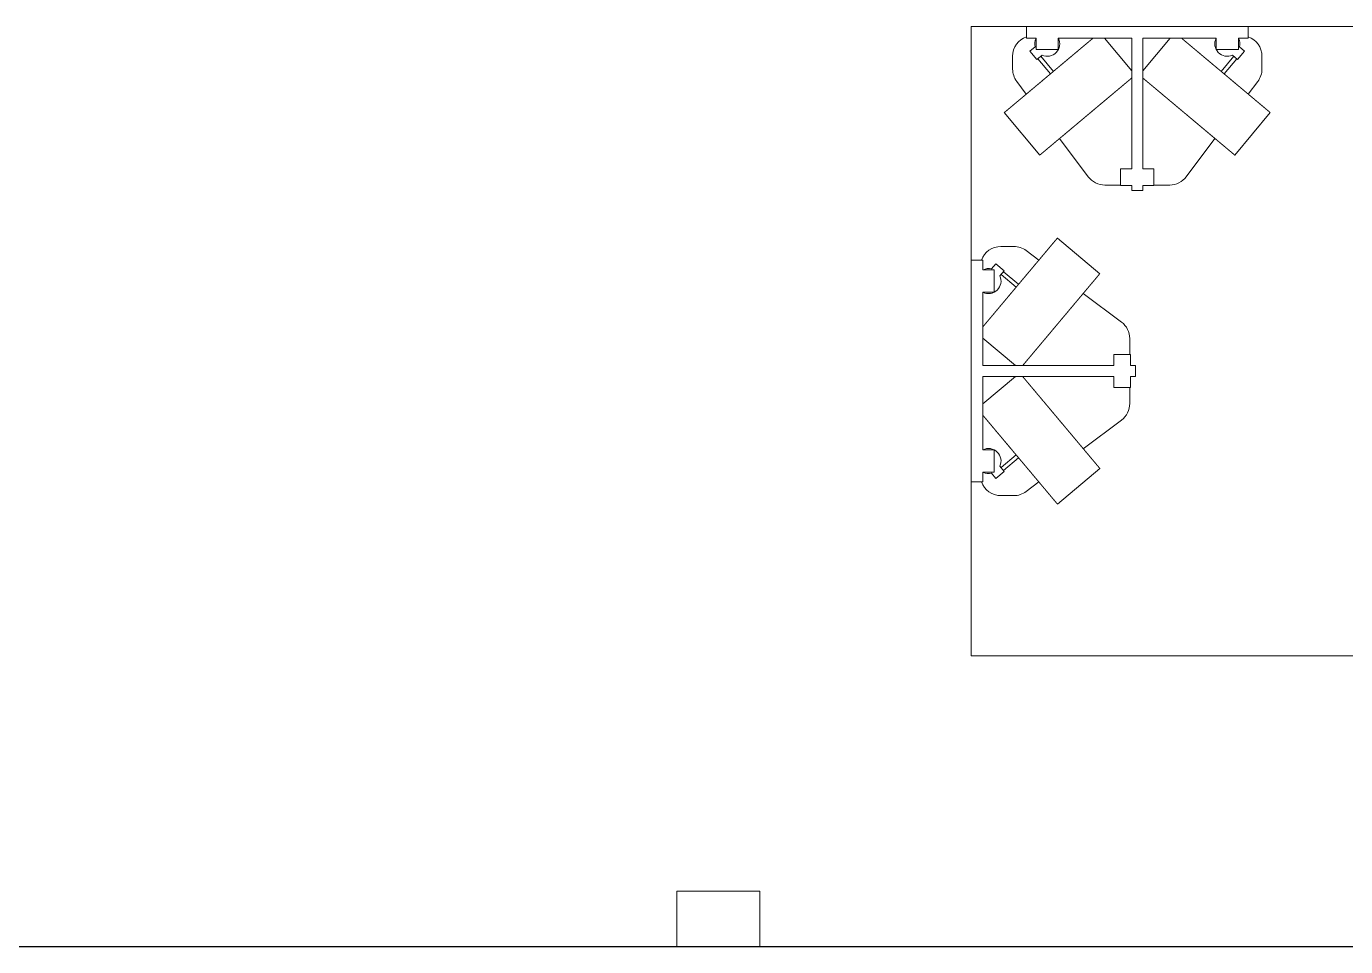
# Model space of a CAD drawing. Header units: millimetres. Extents: x 3056 to 110866, y 16649 to 58349.
# Drawn here: x 99409 to 104170, y 16649 to 19973 of the extents above; entities that cross this region are included whole.
import ezdxf

# ---------------------------------------------------------------- set-up
doc = ezdxf.new("R2010")
doc.units = ezdxf.units.MM
doc.layers.add('1', color=7, linetype='Continuous', true_color=0xffffff)

msp = doc.modelspace()

# ---------------------------------------------------------------- linework, layer by layer
at = {"layer": '1', "color": 80, "linetype": 'Continuous', "lineweight": 13}
for p, q in [((102818.5, 17699.3), (102818.5, 19973.3)), ((102818.5, 17699.3), (102818.5, 19973.3)), ((102818.5, 19973.3), (108445.5, 19973.3)), ((102818.5, 19973.3), (108445.5, 19973.3)), ((103018.5, 19973.3), (103018.5, 19930.3)), ((103818.5, 19973.3), (103818.5, 19930.3)), ((103018.5, 19930.3), (103053.5, 19930.3)), ((103053.5, 19930.3), (103053.5, 19890.3)), ((103133.5, 19930.3), (103398.5, 19930.3)), ((103133.5, 19930.3), (103133.5, 19890.3)), ((103398.5, 19813.2), (103300.2, 19930.3)), ((103398.5, 19930.3), (103398.5, 19458.3)), ((103438.5, 19930.3), (103438.5, 19458.3)), ((103536.7, 19930.3), (103438.5, 19813.2)), ((103438.5, 19930.3), (103703.5, 19930.3)), ((103703.5, 19930.3), (103703.5, 19890.3)), ((103783.5, 19930.3), (103783.5, 19890.3)), ((103783.5, 19930.3), (103818.5, 19930.3)), ((102968.5, 19819.3), (102968.5, 19865.3)), ((103049.6, 19899.1), (103030.9, 19883.4)), ((103056.1, 19853.3), (103030.9, 19883.4)), ((103133.5, 19890.3), (103053.5, 19890.3)), ((103074.9, 19869), (103056.1, 19853.3)), ((103115.9, 19810.8), (103070.3, 19865.2)), ((103783.5, 19890.3), (103703.5, 19890.3)), ((103766.7, 19865.2), (103721, 19810.8)), ((103762.1, 19869), (103780.8, 19853.3)), ((103780.8, 19853.3), (103806.1, 19883.4)), ((103787.3, 19899.1), (103806.1, 19883.4)), ((103868.5, 19865.3), (103868.5, 19819.3)), ((103059.6, 19856.2), (103105.2, 19801.8)), ((103731.7, 19801.8), (103777.4, 19856.2)), ((102983.5, 19774.3), (103017.8, 19728.5)), ((103819.1, 19728.5), (103853.5, 19774.3)), ((102938.2, 19661.7), (103066.8, 19508.5)), ((103770.2, 19508.5), (103898.7, 19661.7)), ((103138, 19568.3), (103241.5, 19430.3)), ((103595.5, 19430.3), (103698.9, 19568.3)), ((103358.5, 19458.3), (103358.5, 19398.3)), ((103398.5, 19458.3), (103358.5, 19458.3)), ((103438.5, 19458.3), (103478.5, 19458.3)), ((103478.5, 19458.3), (103478.5, 19398.3)), ((103358.5, 19400.3), (103301.5, 19400.3)), ((103398.5, 19398.3), (103358.5, 19398.3)), ((103398.5, 19398.3), (103398.5, 19380.3)), ((103438.5, 19398.3), (103478.5, 19398.3)), ((103438.5, 19398.3), (103438.5, 19380.3)), ((103438.7, 19395.6), (103438.5, 19395.6)), ((103438.7, 19395.6), (103438.7, 19398.3)), ((103535.5, 19400.3), (103478.5, 19400.3)), ((103438.5, 19380.3), (103398.5, 19380.3)), ((103283.3, 19080), (103130.1, 19208.6)), ((102926.5, 19178.3), (102972.5, 19178.3)), ((103063.3, 19128.9), (103017.5, 19163.3)), ((102818.5, 19128.3), (102861.5, 19128.3)), ((102861.5, 19093.3), (102861.5, 19128.3)), ((102892.6, 19097.2), (102908.4, 19115.9)), ((102938.5, 19090.7), (102908.4, 19115.9)), ((102861.5, 19093.3), (102901.5, 19093.3)), ((102901.5, 19093.3), (102901.5, 19013.3)), ((102922.7, 19071.9), (102938.5, 19090.7)), ((102926.6, 19076.5), (102981, 19030.8)), ((102990, 19041.6), (102935.6, 19087.2)), ((102861.5, 19013.3), (102901.5, 19013.3)), ((102861.5, 18748.3), (102861.5, 19013.3)), ((103361.5, 18905.3), (103223.5, 19008.8)), ((102861.5, 18846.5), (102978.5, 18748.3)), ((103391.5, 18845.3), (103391.5, 18788.3)), ((103333.5, 18788.3), (103393.5, 18788.3)), ((103333.5, 18748.3), (103333.5, 18788.3)), ((103393.5, 18748.3), (103393.5, 18788.3)), ((102861.5, 18748.3), (103333.5, 18748.3)), ((103396.1, 18748.6), (103393.5, 18748.5)), ((103393.5, 18748.3), (103411.5, 18748.3)), ((103396.1, 18748.6), (103396.1, 18748.3)), ((103411.5, 18748.3), (103411.5, 18708.3)), ((102861.5, 18443.3), (102861.5, 18708.3)), ((102978.5, 18708.3), (102861.5, 18610.1)), ((102861.5, 18708.3), (103333.5, 18708.3)), ((103333.5, 18708.3), (103333.5, 18668.3)), ((103333.5, 18668.3), (103393.5, 18668.3)), ((103391.5, 18668.3), (103391.5, 18611.3)), ((103393.5, 18708.3), (103411.5, 18708.3)), ((103393.5, 18708.3), (103393.5, 18668.3)), ((103223.5, 18447.8), (103361.5, 18551.3)), ((102861.5, 18443.3), (102901.5, 18443.3)), ((102901.5, 18443.3), (102901.5, 18363.3)), ((102922.7, 18384.7), (102938.5, 18365.9)), ((102981, 18425.8), (102926.6, 18380.1)), ((102935.6, 18369.4), (102990, 18415)), ((102861.5, 18363.3), (102901.5, 18363.3)), ((102861.5, 18328.3), (102861.5, 18363.3)), ((102892.6, 18359.4), (102908.4, 18340.7)), ((102938.5, 18365.9), (102908.4, 18340.7)), ((103130.1, 18248), (103283.3, 18376.6)), ((102818.5, 18328.3), (102861.5, 18328.3)), ((103017.5, 18293.3), (103063.3, 18327.7)), ((102972.5, 18278.3), (102926.5, 18278.3)), ((108445.5, 17699.3), (102818.5, 17699.3)), ((108445.5, 17699.3), (102818.5, 17699.3))]:
    msp.add_line(p, q, dxfattribs=at)
at = {"layer": '1', "color": 9, "linetype": 'Continuous', "lineweight": 13}
for p, q in [((102056.5, 16849.3), (101756.5, 16849.3)), ((101756.5, 16849.3), (101756.5, 16649.3)), ((102056.5, 16649.3), (102056.5, 16849.3))]:
    msp.add_line(p, q, dxfattribs=at)
at = {"layer": '1', "color": 143, "linetype": 'Continuous', "lineweight": 25}
msp.add_line((3056.5, 16649.3), (110866.5, 16649.3), dxfattribs=at)
at = {"layer": '1', "color": 143, "linetype": 'Continuous', "lineweight": 13}
msp.add_line((110866.5, 16649.3), (3056.5, 16649.3), dxfattribs=at)
at = {"layer": '1', "color": 43, "linetype": 'Continuous', "lineweight": 13}
msp.add_line((110866.5, 16649.3), (3056.5, 16649.3), dxfattribs=at)
msp.add_line((110866.5, 16649.3), (3056.5, 16649.3), dxfattribs=at)
at = {"layer": '1', "color": 43, "linetype": 'Continuous', "lineweight": 25}
msp.add_line((3056.5, 16649.3), (110866.5, 16649.3), dxfattribs=at)
msp.add_line((3056.5, 16649.3), (110866.5, 16649.3), dxfattribs=at)
at = {"layer": '1', "color": 80, "linetype": 'Continuous', "lineweight": 13}
for centre, radius, start, end in [((103043.5, 19865.3), 75, 109.4723, 180), ((103093.5, 19910.3), 45.2, 153.7683, 194.2622), ((103093.5, 19910.3), 45.2, 245.7378, 26.2321), ((103743.5, 19910.3), 45.2, 153.7679, 294.2622), ((103743.5, 19910.3), 45.2, 345.7378, 26.2317), ((103793.5, 19865.3), 75, 0, 70.5277), ((103043.5, 19819.3), 75, 180, 216.8699), ((103793.5, 19819.3), 75, 323.1301, 0), ((103301.5, 19475.3), 75, 216.8699, 270), ((103535.5, 19475.3), 75, 270, 323.1301), ((102926.5, 19103.3), 75, 90, 160.5277), ((102972.5, 19103.3), 75, 53.1301, 90), ((102881.5, 19053.3), 45.2, 75.7378, 116.2317), ((102881.5, 19053.3), 45.2, 243.7679, 24.2622), ((103316.5, 18845.3), 75, 0, 53.1301), ((103316.5, 18611.3), 75, 306.8699, 360), ((102881.5, 18403.3), 45.2, 335.7378, 116.2321), ((102881.5, 18403.3), 45.2, 243.7683, 284.2622), ((102926.5, 18353.3), 75, 199.4723, 270), ((102972.5, 18353.3), 75, 270, 306.8699)]:
    msp.add_arc(centre, radius, start, end, dxfattribs=at)
for points, knots in [([(103258.3, 19930.3), (103257, 19929.1), (103254.1, 19926.8), (103252.7, 19925.6), (103251.2, 19924.3), (103249.7, 19923), (103248.1, 19921.7), (103246.5, 19920.4), (103243.3, 19917.7), (103239.9, 19914.8), (103236.4, 19911.9), (103232.8, 19908.8), (103229, 19905.7), (103227.1, 19904.1), (103225.2, 19902.5), (103223.2, 19900.8), (103221.2, 19899.2), (103217.2, 19895.8), (103215.1, 19894), (103213.1, 19892.3), (103210.9, 19890.5), (103206.7, 19886.9), (103204.5, 19885.1), (103200.1, 19881.4), (103197.8, 19879.5), (103195.6, 19877.6), (103191, 19873.8), (103188.7, 19871.9), (103186.4, 19869.9), (103184, 19867.9), (103179.3, 19863.9), (103176.9, 19861.9), (103172, 19857.9), (103167.1, 19853.8), (103162.2, 19849.6), (103157.2, 19845.4), (103152.2, 19841.2), (103147.1, 19836.9), (103144.5, 19834.8), (103142, 19832.7), (103139.4, 19830.5), (103136.8, 19828.3), (103134.2, 19826.2), (103129.1, 19821.8), (103126.5, 19819.7), (103123.9, 19817.5), (103121.3, 19815.3), (103116.1, 19810.9), (103113.5, 19808.7), (103108.3, 19804.4), (103105.7, 19802.2), (103100.4, 19797.8), (103097.9, 19795.6), (103095.2, 19793.5), (103090.1, 19789.1), (103084.9, 19784.8), (103082.3, 19782.6), (103079.8, 19780.5), (103074.6, 19776.2), (103069.6, 19771.9), (103064.5, 19767.7), (103062, 19765.6), (103059.5, 19763.5), (103054.6, 19759.3), (103052.1, 19757.3), (103049.7, 19755.2), (103044.8, 19751.1), (103042.4, 19749.1), (103040, 19747.1), (103035.3, 19743.2), (103030.6, 19739.2), (103026.1, 19735.4), (103023.8, 19733.5), (103019.4, 19729.8), (103017.1, 19727.9), (103012.8, 19724.3), (103010.7, 19722.5), (103008.6, 19720.7), (103006.5, 19719), (103004.4, 19717.2), (103002.4, 19715.5), (103000.3, 19713.8), (102996.4, 19710.5), (102992.5, 19707.3), (102990.7, 19705.7), (102988.8, 19704.1), (102985.2, 19701.1), (102981.6, 19698.1), (102979.9, 19696.7), (102978.2, 19695.3), (102975, 19692.5), (102973.4, 19691.2), (102970.3, 19688.6), (102968.8, 19687.3), (102967.3, 19686.1), (102964.5, 19683.7), (102963.1, 19682.6), (102960.5, 19680.4), (102958, 19678.3), (102956.8, 19677.3), (102955.6, 19676.3), (102954.5, 19675.4), (102953.4, 19674.4), (102952.4, 19673.6), (102951.4, 19672.7), (102949.4, 19671.1), (102947.7, 19669.6), (102946, 19668.2), (102945.3, 19667.6), (102943.9, 19666.4), (102943.2, 19665.9), (102942.6, 19665.4), (102942.1, 19664.9), (102941, 19664.1), (102940.6, 19663.7), (102940.2, 19663.3), (102939.8, 19663), (102939.5, 19662.7), (102939.2, 19662.5), (102938.9, 19662.3), (102938.7, 19662.1), (102938.5, 19661.9), (102938.3, 19661.7), (102938.2, 19661.7)], [0, 0, 0.004296, 0.013093, 0.017594, 0.022311, 0.027012, 0.031929, 0.036827, 0.047017, 0.057596, 0.06856, 0.079865, 0.091511, 0.097501, 0.10351, 0.109664, 0.115838, 0.12847, 0.134946, 0.141403, 0.148036, 0.1614, 0.168169, 0.181935, 0.188969, 0.195982, 0.210264, 0.21753, 0.224778, 0.232146, 0.246986, 0.254436, 0.269569, 0.284852, 0.300319, 0.315924, 0.331662, 0.347527, 0.355499, 0.363492, 0.371524, 0.379533, 0.3876, 0.403761, 0.41186, 0.419966, 0.428092, 0.444357, 0.452493, 0.468765, 0.476921, 0.493185, 0.501294, 0.50942, 0.525616, 0.541752, 0.549783, 0.557797, 0.573786, 0.589657, 0.605401, 0.613226, 0.621032, 0.636505, 0.64417, 0.651818, 0.666959, 0.674432, 0.681927, 0.696674, 0.711217, 0.725511, 0.732552, 0.746497, 0.753407, 0.766959, 0.77358, 0.780221, 0.786703, 0.793207, 0.799531, 0.805873, 0.818236, 0.830269, 0.836119, 0.841951, 0.853313, 0.864293, 0.869613, 0.87491, 0.885157, 0.890083, 0.899738, 0.904487, 0.908996, 0.917852, 0.922178, 0.930385, 0.938183, 0.941856, 0.945547, 0.948993, 0.952459, 0.955676, 0.958912, 0.964927, 0.970478, 0.975568, 0.977859, 0.982248, 0.984305, 0.986149, 0.987971, 0.991148, 0.992501, 0.993852, 0.99495, 0.996065, 0.996924, 0.997784, 0.998388, 0.999011, 0.999743, 1, 1]), ([(103898.7, 19661.7), (103898.7, 19661.7), (103898.7, 19661.7), (103898.4, 19661.9), (103898, 19662.3), (103897.8, 19662.5), (103897.5, 19662.7), (103897.1, 19663), (103896.8, 19663.3), (103896.3, 19663.7), (103895.9, 19664.1), (103894.9, 19664.9), (103894.3, 19665.4), (103893.7, 19665.9), (103893.1, 19666.4), (103892.4, 19667), (103890.9, 19668.2), (103890.1, 19668.9), (103889.3, 19669.6), (103887.5, 19671.1), (103885.6, 19672.7), (103883.5, 19674.4), (103882.4, 19675.4), (103881.3, 19676.3), (103879, 19678.3), (103876.5, 19680.4), (103873.8, 19682.6), (103871.1, 19684.9), (103868.2, 19687.3), (103866.6, 19688.6), (103863.6, 19691.2), (103862, 19692.5), (103858.7, 19695.3), (103857, 19696.7), (103855.3, 19698.1), (103853.5, 19699.6), (103851.8, 19701.1), (103850, 19702.6), (103848.1, 19704.1), (103844.4, 19707.3), (103840.5, 19710.5), (103838.6, 19712.2), (103836.6, 19713.8), (103832.5, 19717.2), (103828.4, 19720.7), (103824.1, 19724.3), (103822, 19726.1), (103817.6, 19729.8), (103813.1, 19733.5), (103810.9, 19735.4), (103808.6, 19737.3), (103806.3, 19739.2), (103804, 19741.2), (103801.6, 19743.2), (103799.3, 19745.1), (103794.5, 19749.1), (103792.1, 19751.1), (103787.3, 19755.2), (103784.8, 19757.3), (103782.4, 19759.3), (103777.4, 19763.5), (103774.9, 19765.6), (103769.9, 19769.8), (103767.4, 19771.9), (103762.3, 19776.2), (103759.7, 19778.3), (103757.2, 19780.5), (103752, 19784.8), (103749.5, 19786.9), (103744.3, 19791.3), (103741.7, 19793.5), (103736.5, 19797.8), (103731.3, 19802.2), (103726.1, 19806.6), (103723.5, 19808.7), (103720.9, 19810.9), (103718.3, 19813.1), (103715.7, 19815.3), (103713.1, 19817.5), (103710.5, 19819.7), (103707.9, 19821.8), (103702.7, 19826.2), (103700.1, 19828.3), (103695, 19832.7), (103689.9, 19836.9), (103684.8, 19841.2), (103679.8, 19845.4), (103674.8, 19849.6), (103669.8, 19853.8), (103664.9, 19857.9), (103660.1, 19861.9), (103655.3, 19866), (103652.9, 19867.9), (103648.2, 19871.9), (103645.9, 19873.8), (103641.4, 19877.6), (103639.1, 19879.5), (103636.9, 19881.4), (103634.7, 19883.3), (103632.4, 19885.1), (103630.3, 19886.9), (103628.1, 19888.8), (103623.9, 19892.3), (103621.8, 19894), (103619.7, 19895.8), (103617.7, 19897.5), (103615.7, 19899.2), (103611.8, 19902.5), (103609.8, 19904.1), (103606.1, 19907.3), (103604.2, 19908.8), (103600.6, 19911.9), (103598.8, 19913.3), (103597.1, 19914.8), (103593.7, 19917.7), (103590.4, 19920.4), (103588.8, 19921.7), (103585.8, 19924.3), (103584.3, 19925.6), (103582.8, 19926.8), (103580, 19929.1), (103578.6, 19930.3)], [0, 0, 0.00011, 0.000238, 0.00097, 0.002216, 0.003077, 0.003935, 0.005031, 0.00613, 0.007481, 0.008834, 0.012011, 0.013852, 0.015676, 0.017753, 0.019813, 0.024433, 0.026977, 0.029504, 0.035055, 0.04107, 0.047542, 0.050989, 0.054454, 0.061799, 0.069597, 0.077805, 0.086459, 0.095515, 0.100245, 0.109901, 0.114826, 0.125073, 0.130371, 0.13569, 0.14118, 0.146691, 0.152352, 0.158033, 0.169734, 0.181767, 0.18793, 0.194112, 0.206797, 0.219765, 0.233046, 0.239804, 0.253489, 0.267434, 0.274475, 0.281622, 0.288789, 0.296041, 0.303313, 0.310705, 0.325555, 0.333029, 0.34817, 0.355837, 0.363483, 0.378956, 0.386782, 0.402461, 0.410352, 0.426222, 0.434199, 0.442192, 0.458257, 0.466326, 0.482492, 0.490571, 0.506825, 0.52309, 0.539362, 0.547499, 0.555654, 0.563767, 0.571899, 0.580026, 0.588132, 0.596231, 0.612393, 0.62046, 0.63652, 0.652466, 0.668331, 0.68407, 0.699676, 0.715143, 0.730426, 0.745559, 0.760498, 0.767849, 0.782486, 0.789732, 0.804014, 0.811027, 0.818061, 0.824943, 0.831847, 0.838597, 0.845366, 0.858594, 0.86507, 0.871527, 0.877863, 0.88418, 0.896488, 0.902498, 0.91431, 0.920153, 0.931458, 0.936922, 0.942403, 0.952983, 0.963172, 0.96809, 0.977688, 0.982406, 0.986906, 0.995703, 1, 1]), ([(103398.5, 19786.8), (103397.4, 19785.9), (103396.4, 19785.1), (103394.2, 19783.2), (103393, 19782.2), (103391.9, 19781.3), (103390.6, 19780.2), (103389.4, 19779.2), (103386.8, 19777), (103384, 19774.7), (103382.6, 19773.5), (103381.1, 19772.2), (103379.6, 19771), (103378.1, 19769.7), (103376.5, 19768.4), (103375, 19767.1), (103373.3, 19765.7), (103371.7, 19764.3), (103368.3, 19761.5), (103364.8, 19758.5), (103361.2, 19755.5), (103359.3, 19753.9), (103357.4, 19752.4), (103355.5, 19750.8), (103353.6, 19749.1), (103351.6, 19747.5), (103349.6, 19745.8), (103345.6, 19742.4), (103341.4, 19739), (103337.2, 19735.4), (103335, 19733.6), (103332.9, 19731.8), (103330.7, 19729.9), (103328.5, 19728.1), (103326.2, 19726.2), (103324, 19724.3), (103319.4, 19720.5), (103317.1, 19718.5), (103314.8, 19716.6), (103310, 19712.6), (103307.7, 19710.6), (103305.3, 19708.6), (103300.4, 19704.5), (103295.5, 19700.4), (103290.6, 19696.3), (103288.1, 19694.2), (103283.1, 19690), (103280.5, 19687.9), (103278, 19685.7), (103275.5, 19683.6), (103272.9, 19681.5), (103270.4, 19679.3), (103267.8, 19677.2), (103265.2, 19675), (103260.1, 19670.7), (103257.5, 19668.5), (103252.3, 19664.1), (103249.7, 19662), (103244.5, 19657.6), (103239.3, 19653.2), (103234.1, 19648.9), (103228.9, 19644.5), (103226.3, 19642.3), (103223.7, 19640.1), (103221.1, 19638), (103218.5, 19635.8), (103213.3, 19631.5), (103210.8, 19629.3), (103208.2, 19627.1), (103205.6, 19625), (103203.1, 19622.9), (103198, 19618.6), (103193, 19614.4), (103188, 19610.2), (103183, 19606), (103180.6, 19604), (103178.1, 19601.9), (103173.3, 19597.8), (103168.5, 19593.8), (103163.8, 19589.9), (103161.4, 19587.9), (103159.1, 19586), (103154.5, 19582.1), (103150, 19578.3), (103147.8, 19576.5), (103145.6, 19574.6), (103141.3, 19571), (103139.2, 19569.2), (103137, 19567.4), (103132.9, 19564), (103130.9, 19562.3), (103128.8, 19560.6), (103126.9, 19558.9), (103124.9, 19557.2), (103121, 19554), (103119.2, 19552.4), (103117.3, 19550.9), (103115.5, 19549.4), (103113.7, 19547.8), (103110.2, 19544.9), (103108.5, 19543.5), (103106.8, 19542), (103103.5, 19539.3), (103100.3, 19536.6), (103098.8, 19535.4), (103095.9, 19532.9), (103093, 19530.5), (103091.7, 19529.4), (103089, 19527.1), (103086.5, 19525.1), (103084.2, 19523.1), (103083.1, 19522.2), (103082, 19521.2), (103080.9, 19520.4), (103079.9, 19519.5), (103078.9, 19518.7), (103077.1, 19517.1), (103076.2, 19516.4), (103075.4, 19515.7), (103074.6, 19515), (103073.1, 19513.8), (103072.4, 19513.2), (103071.8, 19512.7), (103070.6, 19511.7), (103070.1, 19511.3), (103069.6, 19510.8), (103069.2, 19510.5), (103068.7, 19510.1), (103068.4, 19509.8), (103068, 19509.5), (103067.7, 19509.3), (103067.5, 19509.1), (103067.3, 19508.9), (103067.1, 19508.7), (103066.8, 19508.5), (103066.8, 19508.5), (103066.8, 19508.5)], [0, 0, 0.003117, 0.006216, 0.012854, 0.016391, 0.01991, 0.023667, 0.027405, 0.035312, 0.043613, 0.047975, 0.05232, 0.056877, 0.061415, 0.066163, 0.070894, 0.07583, 0.08075, 0.090964, 0.101549, 0.112464, 0.118084, 0.123725, 0.129506, 0.135308, 0.141247, 0.147207, 0.1594, 0.171903, 0.184671, 0.191205, 0.197719, 0.204382, 0.211026, 0.217812, 0.224582, 0.238365, 0.245379, 0.252372, 0.266597, 0.273786, 0.280995, 0.295599, 0.310347, 0.325272, 0.332803, 0.347925, 0.355519, 0.363154, 0.370809, 0.378503, 0.386216, 0.393946, 0.401694, 0.417259, 0.425054, 0.440708, 0.44853, 0.464224, 0.479922, 0.495623, 0.511317, 0.519141, 0.526981, 0.534776, 0.54259, 0.558156, 0.565907, 0.573637, 0.581352, 0.589047, 0.604358, 0.619547, 0.634609, 0.649538, 0.656934, 0.664311, 0.678919, 0.69334, 0.707568, 0.714565, 0.721581, 0.73537, 0.748951, 0.755599, 0.762263, 0.775337, 0.781725, 0.788131, 0.80064, 0.806741, 0.81286, 0.818805, 0.824769, 0.836376, 0.842021, 0.847645, 0.853126, 0.858588, 0.869181, 0.874313, 0.879424, 0.889307, 0.898814, 0.903356, 0.912286, 0.920829, 0.924984, 0.932901, 0.940424, 0.947509, 0.950853, 0.954177, 0.957298, 0.960403, 0.963303, 0.968883, 0.971559, 0.973996, 0.976449, 0.980908, 0.982894, 0.984898, 0.988415, 0.989948, 0.991479, 0.992785, 0.994088, 0.995146, 0.996223, 0.997053, 0.997882, 0.998464, 0.999064, 0.99977, 0.999894, 1, 1]), ([(103770.2, 19508.5), (103770.1, 19508.5), (103770.1, 19508.5), (103770, 19508.6), (103769.9, 19508.7), (103769.7, 19508.9), (103769.5, 19509.1), (103769.2, 19509.3), (103768.9, 19509.5), (103768.2, 19510.1), (103767.8, 19510.5), (103767.4, 19510.8), (103766.8, 19511.3), (103766.3, 19511.7), (103765.8, 19512.2), (103765.2, 19512.7), (103764.5, 19513.2), (103763.8, 19513.8), (103763.1, 19514.4), (103761.6, 19515.7), (103760.7, 19516.4), (103759.9, 19517.1), (103758, 19518.7), (103756, 19520.4), (103755, 19521.2), (103753.9, 19522.2), (103752.8, 19523.1), (103750.4, 19525.1), (103747.9, 19527.1), (103745.3, 19529.4), (103743.9, 19530.5), (103742.5, 19531.7), (103739.6, 19534.1), (103736.6, 19536.6), (103733.5, 19539.3), (103731.8, 19540.7), (103730.2, 19542), (103728.5, 19543.5), (103726.8, 19544.9), (103723.3, 19547.8), (103721.5, 19549.4), (103719.6, 19550.9), (103717.8, 19552.4), (103715.9, 19554), (103712.1, 19557.2), (103708.1, 19560.6), (103706.1, 19562.3), (103704, 19564), (103699.9, 19567.4), (103697.8, 19569.2), (103695.7, 19571), (103693.5, 19572.8), (103689.1, 19576.5), (103686.9, 19578.3), (103684.7, 19580.2), (103682.4, 19582.1), (103677.8, 19586), (103673.2, 19589.9), (103668.5, 19593.8), (103663.7, 19597.8), (103661.3, 19599.9), (103658.8, 19601.9), (103656.4, 19604), (103653.9, 19606), (103649, 19610.2), (103644, 19614.4), (103638.9, 19618.6), (103633.9, 19622.9), (103631.3, 19625), (103626.2, 19629.3), (103623.6, 19631.5), (103618.5, 19635.8), (103613.3, 19640.1), (103610.7, 19642.3), (103608.1, 19644.5), (103605.5, 19646.7), (103602.9, 19648.9), (103597.7, 19653.2), (103595.1, 19655.4), (103592.5, 19657.6), (103589.9, 19659.8), (103587.3, 19662), (103584.7, 19664.1), (103582.1, 19666.3), (103579.5, 19668.5), (103576.9, 19670.7), (103571.7, 19675), (103569.1, 19677.2), (103566.6, 19679.3), (103564, 19681.5), (103561.5, 19683.6), (103556.4, 19687.9), (103553.9, 19690), (103548.9, 19694.2), (103546.4, 19696.3), (103543.9, 19698.3), (103541.4, 19700.4), (103539, 19702.5), (103536.5, 19704.5), (103534.1, 19706.6), (103531.7, 19708.6), (103526.9, 19712.6), (103524.6, 19714.6), (103522.2, 19716.6), (103519.9, 19718.5), (103517.5, 19720.5), (103513, 19724.3), (103510.7, 19726.2), (103506.3, 19729.9), (103504.1, 19731.8), (103501.9, 19733.6), (103499.7, 19735.4), (103495.5, 19739), (103491.4, 19742.4), (103487.3, 19745.8), (103485.3, 19747.5), (103483.4, 19749.1), (103481.4, 19750.8), (103479.5, 19752.4), (103477.6, 19753.9), (103475.8, 19755.5), (103472.2, 19758.5), (103468.6, 19761.5), (103465.3, 19764.3), (103463.6, 19765.7), (103462, 19767.1), (103460.4, 19768.4), (103458.8, 19769.7), (103457.3, 19771), (103455.8, 19772.2), (103454.4, 19773.5), (103451.6, 19775.8), (103450.2, 19777), (103448.9, 19778.1), (103447.6, 19779.2), (103446.3, 19780.2), (103445.1, 19781.3), (103443.9, 19782.2), (103442.7, 19783.2), (103440.5, 19785.1), (103439.5, 19785.9), (103438.5, 19786.8)], [0, 0, 0.000124, 0.00023, 0.000583, 0.000955, 0.001536, 0.002137, 0.002966, 0.003796, 0.005912, 0.007216, 0.008521, 0.010052, 0.011585, 0.013344, 0.015121, 0.017107, 0.019111, 0.021322, 0.026005, 0.02846, 0.031117, 0.036698, 0.04272, 0.045823, 0.049166, 0.052491, 0.059576, 0.067099, 0.075017, 0.07919, 0.083346, 0.092084, 0.101205, 0.110712, 0.115634, 0.120577, 0.125706, 0.130819, 0.141412, 0.146893, 0.152355, 0.157998, 0.163625, 0.175232, 0.187159, 0.193259, 0.199379, 0.211888, 0.218276, 0.224682, 0.2312, 0.244401, 0.251068, 0.257839, 0.26463, 0.278419, 0.292451, 0.306679, 0.3211, 0.328385, 0.335689, 0.343085, 0.350462, 0.365391, 0.380453, 0.395642, 0.410953, 0.418648, 0.434112, 0.441844, 0.45741, 0.473038, 0.480859, 0.488702, 0.496529, 0.504377, 0.520078, 0.527926, 0.535795, 0.543624, 0.55147, 0.559311, 0.567134, 0.574946, 0.582741, 0.598306, 0.606054, 0.613785, 0.621497, 0.629191, 0.644499, 0.652094, 0.667215, 0.674747, 0.682191, 0.689653, 0.697026, 0.70442, 0.711703, 0.719005, 0.733422, 0.740515, 0.747628, 0.75464, 0.761635, 0.775418, 0.782207, 0.795618, 0.802281, 0.808795, 0.815329, 0.828097, 0.8406, 0.852793, 0.858753, 0.864692, 0.870494, 0.876275, 0.881916, 0.887536, 0.898451, 0.909036, 0.91925, 0.924189, 0.929106, 0.933856, 0.938585, 0.943142, 0.94768, 0.952044, 0.960538, 0.964707, 0.968642, 0.972595, 0.976333, 0.98009, 0.983628, 0.987146, 0.993784, 0.996901, 1, 1]), ([(103130.1, 19208.6), (103130.1, 19208.5), (103130, 19208.5), (103129.9, 19208.4), (103129.8, 19208.2), (103129.7, 19208.1), (103129.5, 19207.9), (103129.3, 19207.6), (103129, 19207.3), (103128.4, 19206.6), (103127.7, 19205.7), (103127.3, 19205.2), (103126.9, 19204.7), (103126.4, 19204.1), (103125.9, 19203.5), (103125.3, 19202.9), (103124.8, 19202.2), (103124.2, 19201.5), (103123.5, 19200.7), (103122.8, 19199.9), (103122.2, 19199.1), (103121.4, 19198.2), (103120.7, 19197.3), (103119.1, 19195.4), (103117.3, 19193.3), (103115.5, 19191.1), (103113.5, 19188.8), (103111.4, 19186.3), (103110.3, 19185), (103109.2, 19183.7), (103108, 19182.3), (103106.9, 19180.9), (103104.4, 19178), (103101.9, 19175), (103099.2, 19171.8), (103096.5, 19168.5), (103093.6, 19165.1), (103092.2, 19163.4), (103090.7, 19161.6), (103087.6, 19158), (103086.1, 19156.1), (103084.5, 19154.2), (103082.9, 19152.3), (103081.3, 19150.4), (103079.6, 19148.4), (103076.2, 19144.4), (103074.5, 19142.4), (103071.1, 19138.2), (103067.5, 19134), (103063.9, 19129.6), (103062, 19127.4), (103060.1, 19125.2), (103058.2, 19123), (103056.4, 19120.7), (103054.4, 19118.4), (103052.5, 19116.1), (103050.6, 19113.8), (103046.6, 19109.1), (103044.6, 19106.7), (103042.6, 19104.3), (103040.6, 19102), (103038.6, 19099.5), (103036.6, 19097.1), (103032.5, 19092.2), (103030.4, 19089.7), (103026.2, 19084.7), (103024.1, 19082.2), (103019.9, 19077.2), (103015.6, 19072.1), (103011.3, 19067), (103009.2, 19064.4), (103007, 19061.9), (103002.7, 19056.7), (103000.5, 19054.1), (102998.3, 19051.5), (102994, 19046.3), (102991.8, 19043.7), (102989.6, 19041.1), (102987.4, 19038.5), (102985.2, 19035.9), (102983, 19033.3), (102980.8, 19030.7), (102978.7, 19028.1), (102976.5, 19025.5), (102972.1, 19020.3), (102969.9, 19017.7), (102967.8, 19015.1), (102965.6, 19012.5), (102963.4, 19009.9), (102959.1, 19004.8), (102957, 19002.2), (102954.8, 18999.7), (102950.6, 18994.6), (102946.3, 18989.6), (102942.1, 18984.6), (102938, 18979.6), (102935.9, 18977.2), (102931.9, 18972.3), (102929.8, 18969.9), (102927.8, 18967.5), (102925.8, 18965.1), (102921.9, 18960.4), (102919.9, 18958.1), (102918, 18955.8), (102914.1, 18951.2), (102912.2, 18948.9), (102910.3, 18946.7), (102908.5, 18944.5), (102906.7, 18942.3), (102904.8, 18940.1), (102903, 18937.9), (102899.5, 18933.7), (102897.7, 18931.6), (102896, 18929.6), (102894.3, 18927.5), (102892.6, 18925.5), (102889.3, 18921.6), (102887.7, 18919.7), (102886.1, 18917.7), (102882.9, 18914), (102881.4, 18912.2), (102879.9, 18910.4), (102878.4, 18908.6), (102877, 18906.9), (102875.5, 18905.2), (102872.7, 18901.9), (102871.4, 18900.2), (102870.1, 18898.7), (102868.7, 18897.1), (102867.5, 18895.6), (102866.2, 18894.1), (102863.8, 18891.2), (102861.5, 18888.4)], [0, 0, 0.000122, 0.000241, 0.000606, 0.000985, 0.00159, 0.00221, 0.003075, 0.003937, 0.006144, 0.008832, 0.010417, 0.012018, 0.013841, 0.015681, 0.017742, 0.01982, 0.022118, 0.024431, 0.026965, 0.029514, 0.032283, 0.035067, 0.041067, 0.04753, 0.054452, 0.061797, 0.069592, 0.073714, 0.077817, 0.082145, 0.086454, 0.095511, 0.104972, 0.114823, 0.125068, 0.135696, 0.141184, 0.146688, 0.158036, 0.163877, 0.169734, 0.17574, 0.181759, 0.187943, 0.200465, 0.206788, 0.219775, 0.233032, 0.246581, 0.253501, 0.260402, 0.267446, 0.274472, 0.281632, 0.288777, 0.296054, 0.310691, 0.31808, 0.325544, 0.333024, 0.340595, 0.34818, 0.363484, 0.371233, 0.386773, 0.394596, 0.410352, 0.426209, 0.442194, 0.450227, 0.458243, 0.474388, 0.482492, 0.49058, 0.506818, 0.514961, 0.523087, 0.531234, 0.539363, 0.54751, 0.555641, 0.563783, 0.571907, 0.58814, 0.596244, 0.60433, 0.612401, 0.620454, 0.636515, 0.644488, 0.652476, 0.668328, 0.684074, 0.699681, 0.715135, 0.722798, 0.738006, 0.745551, 0.753026, 0.760485, 0.775217, 0.782471, 0.789741, 0.804015, 0.811033, 0.818068, 0.824945, 0.831837, 0.838604, 0.845353, 0.858591, 0.865075, 0.87154, 0.877855, 0.884184, 0.896492, 0.902504, 0.908498, 0.920155, 0.925801, 0.931462, 0.936938, 0.942396, 0.947698, 0.958076, 0.963185, 0.968082, 0.972996, 0.977695, 0.982411, 0.991409, 1, 1]), ([(103283.3, 19080), (103283.3, 19080), (103283.2, 19079.9), (103283.1, 19079.8), (103283, 19079.7), (103282.9, 19079.5), (103282.7, 19079.3), (103282.2, 19078.7), (103281.7, 19078), (103281.3, 19077.6), (103280.9, 19077.2), (103280.5, 19076.7), (103280.1, 19076.2), (103279.6, 19075.6), (103279.1, 19075), (103278.5, 19074.3), (103278, 19073.7), (103277.4, 19072.9), (103276.7, 19072.2), (103276.1, 19071.4), (103275.4, 19070.6), (103273.9, 19068.8), (103273.1, 19067.8), (103272.3, 19066.9), (103270.5, 19064.8), (103269.6, 19063.7), (103268.7, 19062.6), (103266.7, 19060.2), (103264.6, 19057.7), (103262.4, 19055.1), (103261.3, 19053.7), (103260.1, 19052.4), (103257.7, 19049.5), (103255.1, 19046.4), (103253.8, 19044.9), (103251.1, 19041.6), (103249.7, 19040), (103246.9, 19036.6), (103243.9, 19033.1), (103240.9, 19029.5), (103239.3, 19027.6), (103237.8, 19025.7), (103236.1, 19023.8), (103232.9, 19019.9), (103231.2, 19017.9), (103227.8, 19013.9), (103226.1, 19011.8), (103224.3, 19009.7), (103220.8, 19005.5), (103217.1, 19001.1), (103213.4, 18996.7), (103211.5, 18994.5), (103209.6, 18992.2), (103207.7, 18989.9), (103205.8, 18987.7), (103201.9, 18983), (103199.9, 18980.6), (103197.9, 18978.3), (103195.9, 18975.9), (103193.9, 18973.5), (103189.9, 18968.7), (103185.8, 18963.8), (103183.7, 18961.3), (103181.6, 18958.8), (103177.4, 18953.8), (103173.2, 18948.8), (103168.9, 18943.7), (103166.8, 18941.1), (103164.6, 18938.6), (103160.3, 18933.4), (103158.2, 18930.9), (103156, 18928.3), (103153.8, 18925.7), (103151.6, 18923.1), (103147.3, 18917.9), (103142.9, 18912.7), (103140.7, 18910.1), (103138.5, 18907.5), (103136.4, 18904.9), (103132, 18899.7), (103129.8, 18897.1), (103127.6, 18894.5), (103125.5, 18891.9), (103123.3, 18889.3), (103121.1, 18886.7), (103118.9, 18884.1), (103116.8, 18881.5), (103112.5, 18876.4), (103110.3, 18873.9), (103108.2, 18871.3), (103103.9, 18866.2), (103101.8, 18863.7), (103099.7, 18861.2), (103095.5, 18856.2), (103093.4, 18853.7), (103089.3, 18848.8), (103085.2, 18843.9), (103083.2, 18841.5), (103081.2, 18839.1), (103079.2, 18836.7), (103077.2, 18834.4), (103075.2, 18832), (103073.3, 18829.7), (103071.3, 18827.4), (103067.5, 18822.8), (103065.6, 18820.5), (103063.7, 18818.3), (103060, 18813.9), (103058.2, 18811.7), (103056.4, 18809.6), (103052.8, 18805.3), (103049.3, 18801.2), (103047.6, 18799.2), (103045.9, 18797.1), (103044.3, 18795.2), (103042.6, 18793.2), (103041, 18791.3), (103039.4, 18789.3), (103036.3, 18785.6), (103034.8, 18783.8), (103033.2, 18782), (103030.3, 18778.5), (103028.9, 18776.8), (103027.4, 18775.1), (103026.1, 18773.5), (103024.7, 18771.8), (103023.4, 18770.2), (103022.1, 18768.7), (103019.5, 18765.7), (103018.3, 18764.2), (103017.1, 18762.8), (103014.8, 18760), (103012.6, 18757.4), (103011.6, 18756.1), (103010.5, 18754.9), (103008.5, 18752.6), (103006.7, 18750.4), (103005.8, 18749.3), (103005, 18748.3)], [0, 0, 0.000117, 0.000249, 0.000601, 0.000951, 0.001551, 0.002133, 0.003798, 0.005928, 0.007225, 0.00852, 0.010065, 0.011592, 0.013352, 0.015125, 0.017114, 0.019117, 0.021332, 0.023565, 0.026007, 0.028468, 0.033806, 0.036717, 0.03961, 0.045842, 0.049166, 0.052503, 0.059586, 0.067106, 0.075024, 0.079196, 0.083354, 0.092091, 0.101211, 0.105965, 0.115656, 0.12058, 0.130832, 0.141416, 0.152363, 0.157997, 0.163645, 0.169438, 0.181208, 0.187156, 0.199385, 0.205634, 0.211896, 0.224683, 0.237752, 0.251068, 0.257845, 0.264639, 0.271531, 0.278439, 0.292447, 0.299558, 0.306687, 0.313888, 0.321104, 0.335705, 0.35047, 0.357944, 0.365402, 0.380466, 0.395664, 0.410963, 0.418671, 0.426366, 0.441866, 0.449638, 0.457422, 0.465228, 0.473046, 0.488708, 0.504388, 0.512248, 0.520093, 0.527953, 0.543635, 0.551491, 0.559322, 0.567136, 0.574955, 0.582756, 0.590543, 0.598312, 0.613809, 0.621502, 0.629209, 0.644504, 0.652103, 0.659683, 0.674742, 0.682213, 0.697049, 0.711726, 0.719023, 0.726219, 0.733433, 0.740526, 0.747635, 0.754651, 0.761651, 0.775427, 0.782216, 0.788988, 0.802297, 0.80881, 0.815341, 0.828119, 0.840604, 0.846714, 0.852807, 0.858765, 0.864706, 0.87051, 0.876296, 0.887551, 0.893002, 0.898468, 0.909042, 0.914161, 0.919265, 0.9242, 0.929117, 0.933861, 0.938592, 0.947701, 0.952045, 0.956408, 0.964708, 0.972612, 0.976347, 0.9801, 0.987169, 0.993797, 0.996907, 1, 1]), ([(103005, 18708.3), (103005.8, 18707.3), (103006.7, 18706.2), (103007.6, 18705.1), (103008.5, 18704), (103010.5, 18701.7), (103011.6, 18700.4), (103012.6, 18699.2), (103014.8, 18696.6), (103015.9, 18695.2), (103017.1, 18693.8), (103018.3, 18692.4), (103019.5, 18690.9), (103020.8, 18689.4), (103022.1, 18687.9), (103024.7, 18684.8), (103026.1, 18683.1), (103027.5, 18681.5), (103028.9, 18679.8), (103030.3, 18678.1), (103031.8, 18676.3), (103033.3, 18674.6), (103034.8, 18672.8), (103036.3, 18671), (103037.9, 18669.1), (103039.4, 18667.2), (103041, 18665.3), (103042.7, 18663.4), (103044.3, 18661.4), (103047.7, 18657.4), (103049.4, 18655.4), (103051.1, 18653.3), (103054.6, 18649.1), (103056.4, 18647), (103058.2, 18644.8), (103060, 18642.6), (103063.8, 18638.2), (103065.6, 18636), (103067.5, 18633.7), (103069.5, 18631.4), (103071.4, 18629.2), (103073.3, 18626.8), (103075.3, 18624.5), (103079.2, 18619.8), (103083.3, 18615), (103087.3, 18610.2), (103091.4, 18605.2), (103093.5, 18602.8), (103095.6, 18600.3), (103099.8, 18595.3), (103104, 18590.3), (103106.1, 18587.7), (103108.3, 18585.2), (103110.4, 18582.6), (103112.6, 18580.1), (103116.9, 18574.9), (103121.2, 18569.8), (103123.4, 18567.2), (103125.6, 18564.6), (103129.9, 18559.4), (103132.1, 18556.8), (103134.3, 18554.2), (103136.5, 18551.6), (103138.7, 18548.9)], [0, 0, 0.006472, 0.012916, 0.019852, 0.026756, 0.041476, 0.049289, 0.057073, 0.073531, 0.082177, 0.090851, 0.099904, 0.108985, 0.118473, 0.127924, 0.147694, 0.157967, 0.168213, 0.178873, 0.189506, 0.200549, 0.21156, 0.222949, 0.2343, 0.246056, 0.25778, 0.269835, 0.281917, 0.294298, 0.31943, 0.332126, 0.345161, 0.371472, 0.384808, 0.398381, 0.411981, 0.439699, 0.45384, 0.467948, 0.482328, 0.496676, 0.51129, 0.525872, 0.555486, 0.585535, 0.615938, 0.646677, 0.66224, 0.67777, 0.709131, 0.740784, 0.756744, 0.772671, 0.788727, 0.804745, 0.837025, 0.869453, 0.885706, 0.901992, 0.934607, 0.950936, 0.967294, 0.983633, 1, 1]), ([(102861.5, 18568.2), (102863.8, 18565.4), (102865, 18564), (102866.2, 18562.5), (102868.7, 18559.5), (102870.1, 18557.9), (102872.8, 18554.7), (102874.1, 18553.1), (102875.5, 18551.4), (102877, 18549.7), (102879.9, 18546.2), (102883, 18542.5), (102886.1, 18538.8), (102887.7, 18536.9), (102889.3, 18535), (102892.7, 18531), (102894.3, 18529), (102897.8, 18524.9), (102899.5, 18522.8), (102901.3, 18520.7), (102903.1, 18518.6), (102906.7, 18514.2), (102910.4, 18509.8), (102914.2, 18505.3), (102916.1, 18503), (102920, 18498.4), (102922, 18496), (102924, 18493.7), (102925.9, 18491.3), (102930, 18486.5), (102934, 18481.7), (102936.1, 18479.2), (102938.1, 18476.8), (102942.3, 18471.8), (102944.4, 18469.3), (102946.5, 18466.8), (102950.8, 18461.8), (102952.9, 18459.2), (102955, 18456.7), (102959.3, 18451.5), (102961.5, 18449), (102963.6, 18446.4), (102968, 18441.2), (102970.2, 18438.6), (102972.3, 18436), (102974.5, 18433.4), (102976.7, 18430.8), (102981.1, 18425.6), (102985.5, 18420.4)], [0, 0, 0.018631, 0.028424, 0.038181, 0.058634, 0.069253, 0.090991, 0.102069, 0.113535, 0.125032, 0.148784, 0.173346, 0.198631, 0.211671, 0.22467, 0.251441, 0.265138, 0.292931, 0.306958, 0.32135, 0.335707, 0.365059, 0.394965, 0.425479, 0.440962, 0.47225, 0.487985, 0.503998, 0.519976, 0.552405, 0.585213, 0.601835, 0.618422, 0.652013, 0.668935, 0.685898, 0.720052, 0.737279, 0.75447, 0.789125, 0.806542, 0.823995, 0.858996, 0.876574, 0.894111, 0.91175, 0.929354, 0.964669, 1, 1]), ([(103138.7, 18548.9), (103140.9, 18546.3), (103143, 18543.7), (103147.4, 18538.5), (103151.8, 18533.4), (103156.1, 18528.2), (103158.3, 18525.6), (103160.4, 18523), (103162.6, 18520.4), (103164.7, 18517.9), (103166.9, 18515.3), (103169, 18512.8), (103171.2, 18510.2), (103173.3, 18507.7), (103175.4, 18505.2), (103177.5, 18502.7), (103181.7, 18497.7), (103185.9, 18492.7), (103190, 18487.8), (103194, 18483), (103196, 18480.6), (103198, 18478.2), (103200, 18475.9), (103202, 18473.5), (103203.9, 18471.2), (103207.8, 18466.6), (103209.7, 18464.3), (103211.6, 18462), (103213.5, 18459.8), (103217.2, 18455.4), (103219, 18453.2), (103220.8, 18451), (103224.4, 18446.8), (103226.1, 18444.7), (103229.6, 18440.6), (103232.9, 18436.6), (103236.2, 18432.7), (103237.8, 18430.8), (103240.9, 18427.1), (103244, 18423.4), (103246.9, 18419.9), (103248.3, 18418.2), (103251.2, 18414.9), (103252.5, 18413.3), (103255.2, 18410.1), (103257.7, 18407.1), (103258.9, 18405.7), (103260.1, 18404.2), (103261.3, 18402.8), (103262.4, 18401.4), (103264.6, 18398.8), (103265.7, 18397.6), (103266.7, 18396.3), (103267.7, 18395.2), (103268.7, 18394), (103269.6, 18392.9), (103270.6, 18391.8), (103271.4, 18390.7), (103272.3, 18389.7), (103273.1, 18388.7), (103273.9, 18387.8), (103275.4, 18386), (103276.1, 18385.2), (103277.4, 18383.7), (103278, 18382.9), (103278.5, 18382.3), (103279.1, 18381.6), (103280.1, 18380.4), (103280.5, 18379.9), (103280.9, 18379.4), (103281.3, 18379), (103281.7, 18378.6), (103281.9, 18378.2), (103282.2, 18377.8), (103282.5, 18377.6), (103282.7, 18377.3), (103282.9, 18377.1), (103283, 18376.9), (103283.1, 18376.8), (103283.2, 18376.7), (103283.3, 18376.6), (103283.3, 18376.6)], [0, 0, 0.015122, 0.03021, 0.060376, 0.090506, 0.120531, 0.135507, 0.150458, 0.165368, 0.180243, 0.195073, 0.209873, 0.224589, 0.23933, 0.253923, 0.268541, 0.297511, 0.326203, 0.354604, 0.382689, 0.396542, 0.410421, 0.424101, 0.43775, 0.451253, 0.47798, 0.49124, 0.504304, 0.517338, 0.54295, 0.555488, 0.568057, 0.592651, 0.604698, 0.628447, 0.651677, 0.674253, 0.685423, 0.707096, 0.728145, 0.748503, 0.758329, 0.777691, 0.787163, 0.805441, 0.822984, 0.831354, 0.839753, 0.847751, 0.855775, 0.871004, 0.878235, 0.885432, 0.892274, 0.899085, 0.905476, 0.911898, 0.91789, 0.923852, 0.92945, 0.935013, 0.945281, 0.950012, 0.958975, 0.963267, 0.967092, 0.970942, 0.977705, 0.980674, 0.983613, 0.986105, 0.988601, 0.99065, 0.992695, 0.994297, 0.995894, 0.997019, 0.998169, 0.998847, 0.99952, 0.999774, 1, 1]), ([(102985.5, 18420.4), (102989.8, 18415.2), (102992, 18412.6), (102994.2, 18410), (102996.4, 18407.4), (102998.5, 18404.8), (103000.7, 18402.2), (103002.9, 18399.6), (103005.1, 18397), (103007.2, 18394.5), (103009.4, 18391.9), (103011.5, 18389.3), (103013.7, 18386.8), (103015.8, 18384.2), (103020.1, 18379.1), (103022.2, 18376.6), (103024.3, 18374.1), (103028.5, 18369.1), (103032.6, 18364.2), (103034.7, 18361.7), (103036.8, 18359.3), (103038.8, 18356.9), (103040.8, 18354.4), (103042.8, 18352), (103044.8, 18349.7), (103048.8, 18344.9), (103052.7, 18340.3), (103054.6, 18338), (103056.5, 18335.7), (103060.3, 18331.2), (103064, 18326.8), (103067.6, 18322.5), (103071.2, 18318.2), (103072.9, 18316.2), (103074.7, 18314.1), (103076.4, 18312.1), (103078.1, 18310), (103079.7, 18308.1), (103081.4, 18306.1), (103084.6, 18302.3), (103086.2, 18300.4), (103087.7, 18298.5), (103089.2, 18296.7), (103090.8, 18294.9), (103092.2, 18293.1), (103093.7, 18291.4), (103095.1, 18289.7), (103096.6, 18288), (103097.9, 18286.3), (103099.3, 18284.7), (103102, 18281.6), (103103.2, 18280.1), (103105.7, 18277.1), (103106.9, 18275.6), (103109.2, 18272.9), (103110.3, 18271.6), (103111.4, 18270.3), (103112.5, 18269), (103113.5, 18267.8), (103115.5, 18265.4), (103116.4, 18264.3), (103117.3, 18263.2), (103119.1, 18261.2), (103120.7, 18259.2), (103121.4, 18258.3), (103122.2, 18257.5), (103122.9, 18256.6), (103123.5, 18255.8), (103124.8, 18254.4), (103125.3, 18253.7), (103125.9, 18253), (103126.4, 18252.5), (103126.9, 18251.9), (103127.7, 18250.9), (103128.1, 18250.4), (103128.4, 18250), (103128.7, 18249.6), (103129, 18249.3), (103129.3, 18249), (103129.5, 18248.7), (103129.7, 18248.5), (103129.8, 18248.3), (103129.9, 18248.2), (103130, 18248.1), (103130.1, 18248.1), (103130.1, 18248)], [0, 0, 0.030185, 0.045299, 0.060378, 0.075444, 0.090479, 0.105522, 0.120535, 0.135486, 0.150463, 0.165343, 0.180249, 0.195049, 0.20988, 0.239308, 0.253931, 0.268519, 0.297491, 0.326188, 0.340417, 0.354615, 0.368628, 0.382671, 0.396555, 0.410404, 0.437764, 0.464709, 0.478, 0.491256, 0.517324, 0.542937, 0.568075, 0.59267, 0.604687, 0.616733, 0.628467, 0.640226, 0.651667, 0.663135, 0.685415, 0.696284, 0.707119, 0.717613, 0.728138, 0.738318, 0.748528, 0.758358, 0.768214, 0.777686, 0.787188, 0.805467, 0.814208, 0.831385, 0.839785, 0.855772, 0.863419, 0.871032, 0.878233, 0.885465, 0.899088, 0.905505, 0.911897, 0.923886, 0.935017, 0.940152, 0.945316, 0.950012, 0.954743, 0.963268, 0.967123, 0.970942, 0.974354, 0.977736, 0.983614, 0.986141, 0.988633, 0.990682, 0.992727, 0.994299, 0.995901, 0.997051, 0.998176, 0.99888, 0.999553, 0.999779, 1, 1])]:
    msp.add_open_spline(points, degree=1, knots=knots, dxfattribs=at)

doc.saveas('drawing.dxf')
